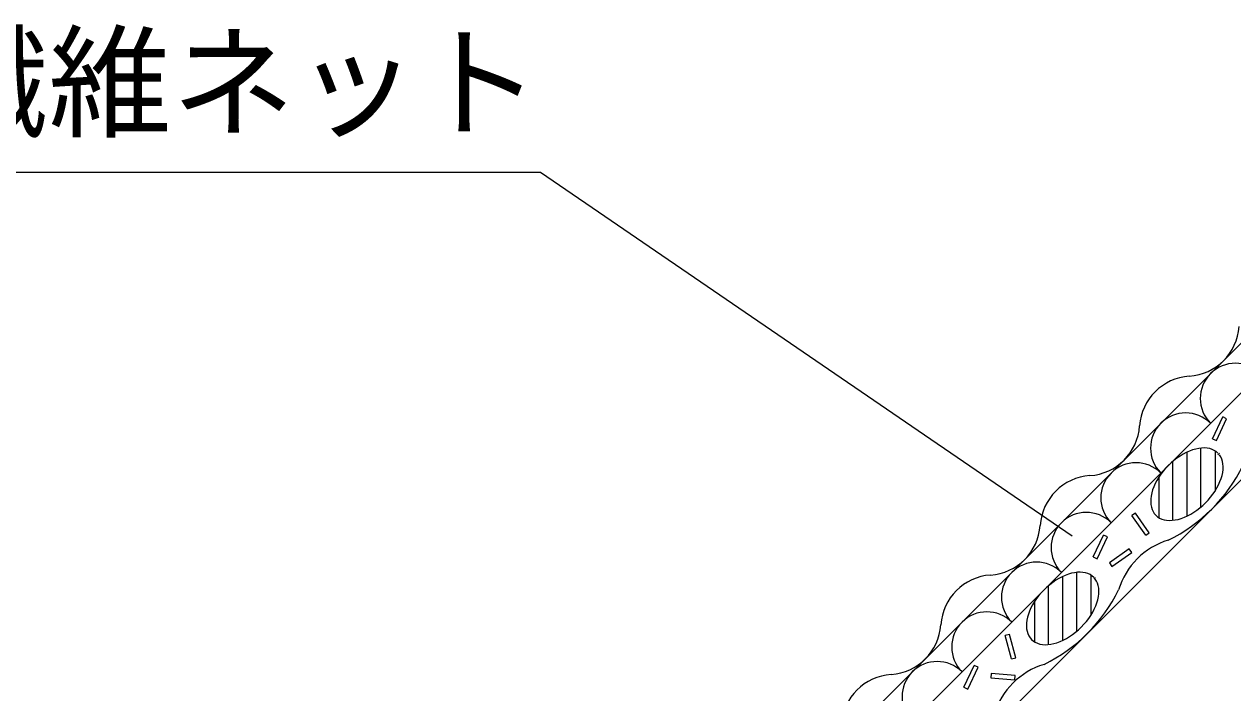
# Model space of a CAD drawing. Units: millimetres, scale not verified. Extents: x 200 to 8201, y 200 to 5825.
# Drawn here: x 1116 to 1803, y 2322 to 2703 of the extents above; entities that cross this region are included whole.
import ezdxf
from ezdxf.enums import TextEntityAlignment as Align

# ---------------------------------------------------------------- set-up
doc = ezdxf.new("R2010")
doc.units = ezdxf.units.MM
doc.header["$LTSCALE"] = 20
doc.layers.add('C-STR', color=7, linetype='Continuous', lineweight=25)
doc.layers.add('C-STR-HTXT', color=1, linetype='Continuous', lineweight=13)
doc.styles.add('ＭＳ ゴシック', font='')
doc.styles.get('ＭＳ ゴシック').set_extended_font_data('MS Gothic')

msp = doc.modelspace()

# ---------------------------------------------------------------- linework, layer by layer
at = {"layer": 'C-STR'}
for p, q in [((1515.65, 2228.89), (1862.3, 2575.54)), ((1529.78, 2214.77), (1876.43, 2561.43)), ((1554.53, 2190.03), (1901.19, 2536.68)), ((1791.9, 2467.01), (1797.7, 2479.43)), ((1777.35, 2459.32), (1777.35, 2422.94)), ((1785.35, 2428.13), (1785.35, 2461.66)), ((1793.35, 2460.13), (1793.35, 2437.19)), ((1795.88, 2458.81), (1795.03, 2457.82)), ((1769.35, 2420.6), (1769.35, 2454.13)), ((1761.35, 2445.07), (1761.35, 2422.13)), ((1753.88, 2412.05), (1746.02, 2423.28)), ((1724.06, 2399.75), (1729.86, 2412.17)), ((1734.7, 2394.37), (1745.93, 2402.24)), ((1706.64, 2388.61), (1706.64, 2352.23)), ((1714.64, 2357.42), (1714.64, 2390.95)), ((1722.64, 2389.42), (1722.64, 2366.48)), ((1725.17, 2388.1), (1724.31, 2387.11)), ((1698.64, 2349.89), (1698.64, 2383.42)), ((1690.64, 2374.36), (1690.64, 2351.42)), ((1677.53, 2341.77), (1673.99, 2355.01)), ((1650.48, 2325.58), (1656.28, 2338.01)), ((1665.77, 2330.94), (1679.43, 2329.75))]:
    msp.add_line(p, q, dxfattribs=at)
for points in [[(1791.9, 2467.01), (1794.16, 2465.95), (1799.96, 2478.38), (1797.7, 2479.43)], [(1795.03, 2458.81), (1794.03, 2459.67), (1792.92, 2460.38), (1791.68, 2460.95), (1790.33, 2461.37), (1788.89, 2461.64), (1787.35, 2461.74), (1785.74, 2461.7), (1784.07, 2461.49), (1782.35, 2461.13), (1780.59, 2460.62), (1778.8, 2459.96), (1777, 2459.16), (1775.21, 2458.22), (1773.43, 2457.15), (1771.68, 2455.95), (1769.97, 2454.65), (1768.32, 2453.24), (1766.74, 2451.74), (1765.24, 2450.16), (1763.83, 2448.51), (1762.53, 2446.8), (1761.33, 2445.05), (1760.26, 2443.27), (1759.32, 2441.48), (1758.52, 2439.68), (1757.86, 2437.89), (1757.35, 2436.13), (1756.99, 2434.41), (1756.78, 2432.73), (1756.74, 2431.13), (1756.84, 2429.59), (1757.11, 2428.15), (1757.53, 2426.8), (1758.1, 2425.56), (1758.81, 2424.45), (1759.67, 2423.45), (1760.66, 2422.6), (1761.78, 2421.88), (1763.02, 2421.31), (1764.36, 2420.89), (1765.81, 2420.63), (1767.34, 2420.52), (1768.95, 2420.57), (1770.62, 2420.77), (1772.35, 2421.13), (1774.11, 2421.64), (1775.9, 2422.3), (1777.69, 2423.11), (1779.49, 2424.05), (1781.27, 2425.12), (1783.02, 2426.31), (1784.72, 2427.62), (1786.37, 2429.03), (1787.95, 2430.53), (1789.45, 2432.11), (1790.86, 2433.76), (1792.17, 2435.46), (1793.36, 2437.21), (1794.43, 2438.99), (1795.37, 2440.79), (1796.18, 2442.58), (1796.84, 2444.37), (1797.35, 2446.13), (1797.71, 2447.86), (1797.91, 2449.53), (1797.96, 2451.14), (1797.85, 2452.67), (1797.59, 2454.12), (1797.17, 2455.46), (1796.6, 2456.7), (1795.88, 2457.82)], [(1753.88, 2412.05), (1755.92, 2413.48), (1748.05, 2424.71), (1746.02, 2423.28)], [(1724.06, 2399.75), (1726.32, 2398.69), (1732.12, 2411.12), (1729.86, 2412.17)], [(1745.93, 2402.24), (1744.51, 2404.28), (1733.27, 2396.41), (1734.7, 2394.37)], [(1724.31, 2388.1), (1723.32, 2388.96), (1722.2, 2389.67), (1720.97, 2390.24), (1719.62, 2390.66), (1718.18, 2390.93), (1716.64, 2391.03), (1715.03, 2390.99), (1713.36, 2390.78), (1711.64, 2390.42), (1709.88, 2389.91), (1708.09, 2389.25), (1706.29, 2388.45), (1704.5, 2387.51), (1702.72, 2386.43), (1700.97, 2385.24), (1699.26, 2383.94), (1697.61, 2382.53), (1696.03, 2381.03), (1694.53, 2379.45), (1693.12, 2377.8), (1691.82, 2376.09), (1690.62, 2374.34), (1689.55, 2372.56), (1688.61, 2370.77), (1687.81, 2368.97), (1687.15, 2367.18), (1686.64, 2365.42), (1686.28, 2363.7), (1686.07, 2362.02), (1686.02, 2360.42), (1686.13, 2358.88), (1686.4, 2357.44), (1686.82, 2356.09), (1687.39, 2354.85), (1688.1, 2353.74), (1688.96, 2352.74), (1689.95, 2351.89), (1691.07, 2351.17), (1692.31, 2350.6), (1693.65, 2350.18), (1695.1, 2349.92), (1696.63, 2349.81), (1698.24, 2349.86), (1699.91, 2350.06), (1701.64, 2350.42), (1703.4, 2350.93), (1705.19, 2351.59), (1706.98, 2352.4), (1708.78, 2353.34), (1710.56, 2354.41), (1712.31, 2355.6), (1714.01, 2356.91), (1715.66, 2358.31), (1717.24, 2359.81), (1718.74, 2361.4), (1720.15, 2363.05), (1721.46, 2364.75), (1722.65, 2366.5), (1723.72, 2368.28), (1724.66, 2370.07), (1725.47, 2371.87), (1726.13, 2373.66), (1726.64, 2375.42), (1727, 2377.15), (1727.2, 2378.82), (1727.25, 2380.43), (1727.14, 2381.96), (1726.88, 2383.41), (1726.46, 2384.75), (1725.89, 2385.99), (1725.17, 2387.11)], [(1677.53, 2341.77), (1679.94, 2342.41), (1676.39, 2355.66), (1673.99, 2355.01)], [(1650.48, 2325.58), (1652.74, 2324.53), (1658.53, 2336.96), (1656.28, 2338.01)], [(1679.43, 2329.75), (1679.65, 2332.23), (1665.99, 2333.43), (1665.77, 2330.94)]]:
    msp.add_lwpolyline(points, dxfattribs=at)
at = {"layer": 'C-STR', "color": 1}
for centre, start, end in [((1776.66, 2532.91), 273.88791, 356.11209), ((1780.78, 2472.22), 93.88791, 176.11209), ((1720.09, 2476.35), 273.88791, 356.11209), ((1724.21, 2415.65), 93.88791, 176.11209), ((1663.52, 2419.78), 273.88791, 356.11209), ((1667.65, 2359.08), 93.88791, 176.11209), ((1606.95, 2363.21), 273.88791, 356.11209), ((1611.08, 2302.51), 93.88791, 176.11209)]:
    msp.add_arc(centre, 30.42, start, end, dxfattribs=at)
at = {"layer": 'C-STR'}
for centre, radius, start, end in [((1804.93, 2489.92), 20, 45, 225), ((1776.64, 2461.64), 20, 45, 225), ((1748.36, 2433.35), 20, 45, 225), ((1726.08, 2492.4), 92.5, 296.07536, 333.92464), ((1720.07, 2405.07), 20, 45, 225), ((1779.12, 2368.65), 42.5, 106.92751, 163.07249), ((1691.79, 2376.79), 20, 45, 225), ((1655.37, 2421.69), 92.5, 296.07536, 333.92464), ((1663.5, 2348.5), 20, 45, 225), ((1635.22, 2320.22), 20, 45, 225), ((1708.41, 2297.94), 42.5, 106.92751, 163.07249)]:
    msp.add_arc(centre, radius, start, end, dxfattribs=at)
at = {"layer": 'C-STR-HTXT'}
for p, q in [((919.52, 2618.6), (1409.52, 2618.6)), ((1409.52, 2618.6), (1712.02, 2411.77))]:
    msp.add_line(p, q, dxfattribs=at)

# ---------------------------------------------------------------- texts
at = {"layer": 'C-STR-HTXT', "color": 7, "style": 'ＭＳ ゴシック'}
msp.add_text('ヤシ繊維ネット', height=51.32, dxfattribs=at).set_placement((919.52, 2628.6), align=Align.BOTTOM_LEFT)

doc.saveas('drawing.dxf')
